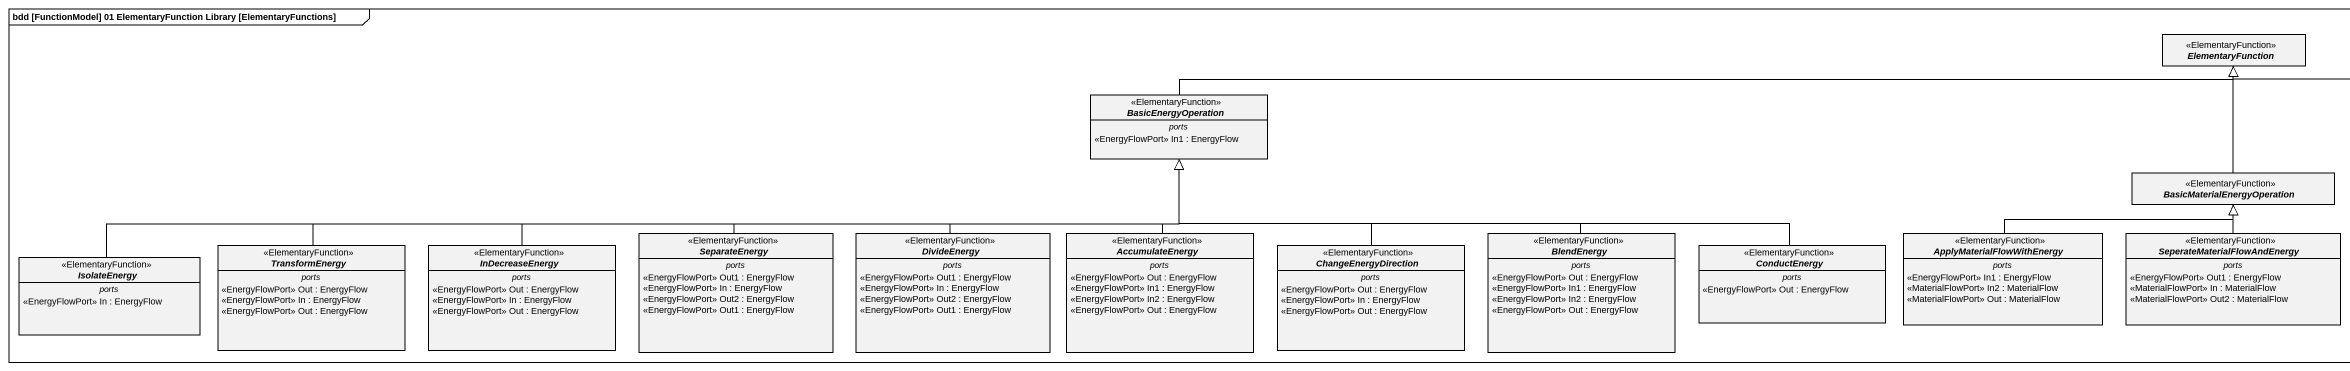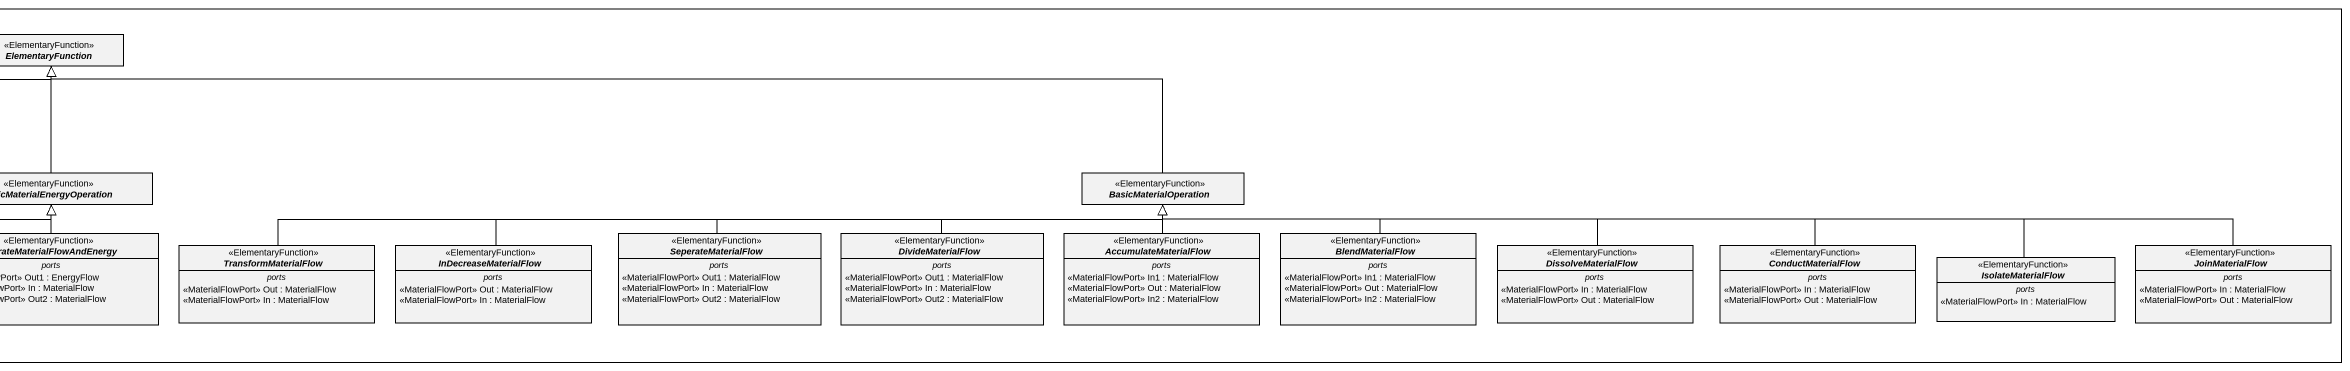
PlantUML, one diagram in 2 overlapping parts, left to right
@startuml
mainframe bdd [FunctionModel] 01 ElementaryFunction Library [ElementaryFunctions]
hide circle
hide empty members
abstract class ElementaryFunction <<ElementaryFunction>>
abstract class BasicEnergyOperation <<ElementaryFunction>> {
  -- ports --
  <<EnergyFlowPort>> In1 : EnergyFlow
}
abstract class BasicMaterialEnergyOperation <<ElementaryFunction>>
abstract class BasicMaterialOperation <<ElementaryFunction>>
abstract class SeparateEnergy <<ElementaryFunction>> {
  -- ports --
  <<EnergyFlowPort>> Out1 : EnergyFlow
  <<EnergyFlowPort>> In : EnergyFlow
  <<EnergyFlowPort>> Out2 : EnergyFlow
  <<EnergyFlowPort>> Out1 : EnergyFlow
}
abstract class DivideEnergy <<ElementaryFunction>> {
  -- ports --
  <<EnergyFlowPort>> Out1 : EnergyFlow
  <<EnergyFlowPort>> In : EnergyFlow
  <<EnergyFlowPort>> Out2 : EnergyFlow
  <<EnergyFlowPort>> Out1 : EnergyFlow
}
abstract class AccumulateEnergy <<ElementaryFunction>> {
  -- ports --
  <<EnergyFlowPort>> Out : EnergyFlow
  <<EnergyFlowPort>> In1 : EnergyFlow
  <<EnergyFlowPort>> In2 : EnergyFlow
  <<EnergyFlowPort>> Out : EnergyFlow
}
abstract class BlendEnergy <<ElementaryFunction>> {
  -- ports --
  <<EnergyFlowPort>> Out : EnergyFlow
  <<EnergyFlowPort>> In1 : EnergyFlow
  <<EnergyFlowPort>> In2 : EnergyFlow
  <<EnergyFlowPort>> Out : EnergyFlow
}
abstract class ApplyMaterialFlowWithEnergy <<ElementaryFunction>> {
  -- ports --
  <<EnergyFlowPort>> In1 : EnergyFlow
  <<MaterialFlowPort>> In2 : MaterialFlow
  <<MaterialFlowPort>> Out : MaterialFlow
}
abstract class "SeperateMaterialFlowAndEnergy" as SeperateMaterialFlowAndEnerg <<ElementaryFunction>> {
  -- ports --
  <<EnergyFlowPort>> Out1 : EnergyFlow
  <<MaterialFlowPort>> In : MaterialFlow
  <<MaterialFlowPort>> Out2 : MaterialFlow
}
abstract class SeperateMaterialFlow <<ElementaryFunction>> {
  -- ports --
  <<MaterialFlowPort>> Out1 : MaterialFlow
  <<MaterialFlowPort>> In : MaterialFlow
  <<MaterialFlowPort>> Out2 : MaterialFlow
}
abstract class DivideMaterialFlow <<ElementaryFunction>> {
  -- ports --
  <<MaterialFlowPort>> Out1 : MaterialFlow
  <<MaterialFlowPort>> In : MaterialFlow
  <<MaterialFlowPort>> Out2 : MaterialFlow
}
abstract class AccumulateMaterialFlow <<ElementaryFunction>> {
  -- ports --
  <<MaterialFlowPort>> In1 : MaterialFlow
  <<MaterialFlowPort>> Out : MaterialFlow
  <<MaterialFlowPort>> In2 : MaterialFlow
}
abstract class BlendMaterialFlow <<ElementaryFunction>> {
  -- ports --
  <<MaterialFlowPort>> In1 : MaterialFlow
  <<MaterialFlowPort>> Out : MaterialFlow
  <<MaterialFlowPort>> In2 : MaterialFlow
}
abstract class IsolateEnergy <<ElementaryFunction>> {
  -- ports --
  <<EnergyFlowPort>> In : EnergyFlow
}
abstract class TransformEnergy <<ElementaryFunction>> {
  -- ports --
  <<EnergyFlowPort>> Out : EnergyFlow
  <<EnergyFlowPort>> In : EnergyFlow
  <<EnergyFlowPort>> Out : EnergyFlow
}
abstract class InDecreaseEnergy <<ElementaryFunction>> {
  -- ports --
  <<EnergyFlowPort>> Out : EnergyFlow
  <<EnergyFlowPort>> In : EnergyFlow
  <<EnergyFlowPort>> Out : EnergyFlow
}
abstract class ChangeEnergyDirection <<ElementaryFunction>> {
  -- ports --
  <<EnergyFlowPort>> Out : EnergyFlow
  <<EnergyFlowPort>> In : EnergyFlow
  <<EnergyFlowPort>> Out : EnergyFlow
}
abstract class ConductEnergy <<ElementaryFunction>> {
  -- ports --
  <<EnergyFlowPort>> Out : EnergyFlow
}
abstract class TransformMaterialFlow <<ElementaryFunction>> {
  -- ports --
  <<MaterialFlowPort>> Out : MaterialFlow
  <<MaterialFlowPort>> In : MaterialFlow
}
abstract class InDecreaseMaterialFlow <<ElementaryFunction>> {
  -- ports --
  <<MaterialFlowPort>> Out : MaterialFlow
  <<MaterialFlowPort>> In : MaterialFlow
}
abstract class DissolveMaterialFlow <<ElementaryFunction>> {
  -- ports --
  <<MaterialFlowPort>> In : MaterialFlow
  <<MaterialFlowPort>> Out : MaterialFlow
}
abstract class ConductMaterialFlow <<ElementaryFunction>> {
  -- ports --
  <<MaterialFlowPort>> In : MaterialFlow
  <<MaterialFlowPort>> Out : MaterialFlow
}
abstract class IsolateMaterialFlow <<ElementaryFunction>> {
  -- ports --
  <<MaterialFlowPort>> In : MaterialFlow
}
abstract class JoinMaterialFlow <<ElementaryFunction>> {
  -- ports --
  <<MaterialFlowPort>> In : MaterialFlow
  <<MaterialFlowPort>> Out : MaterialFlow
}
BasicEnergyOperation -right-|> ElementaryFunction
BasicMaterialEnergyOperation -up-|> ElementaryFunction
BasicMaterialOperation -left-|> ElementaryFunction
SeparateEnergy -right-|> BasicEnergyOperation
DivideEnergy -up-|> BasicEnergyOperation
AccumulateEnergy -up-|> BasicEnergyOperation
BlendEnergy -left-|> BasicEnergyOperation
ApplyMaterialFlowWithEnergy -right-|> BasicMaterialEnergyOperation
SeperateMaterialFlowAndEnerg -up-|> BasicMaterialEnergyOperation
SeperateMaterialFlow -right-|> BasicMaterialOperation
DivideMaterialFlow -right-|> BasicMaterialOperation
AccumulateMaterialFlow -up-|> BasicMaterialOperation
BlendMaterialFlow -left-|> BasicMaterialOperation
IsolateEnergy -right-|> BasicEnergyOperation
TransformEnergy -right-|> BasicEnergyOperation
InDecreaseEnergy -right-|> BasicEnergyOperation
ChangeEnergyDirection -up-|> BasicEnergyOperation
ConductEnergy -left-|> BasicEnergyOperation
TransformMaterialFlow -right-|> BasicMaterialOperation
InDecreaseMaterialFlow -right-|> BasicMaterialOperation
DissolveMaterialFlow -left-|> BasicMaterialOperation
ConductMaterialFlow -left-|> BasicMaterialOperation
IsolateMaterialFlow -left-|> BasicMaterialOperation
JoinMaterialFlow -left-|> BasicMaterialOperation
@enduml
